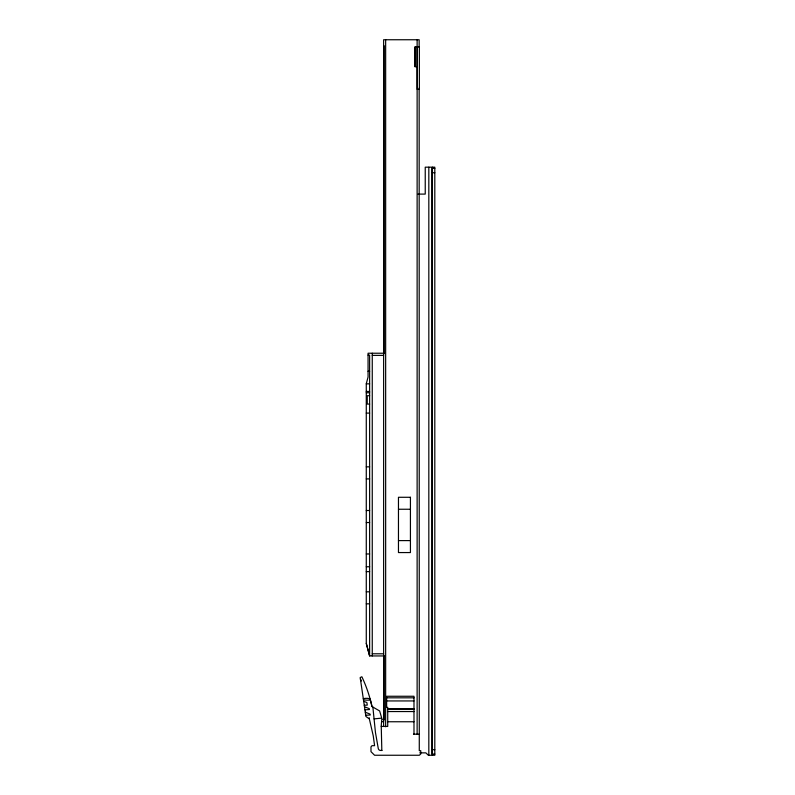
<?xml version="1.0" encoding="UTF-8"?>
<svg xmlns="http://www.w3.org/2000/svg" width="795" height="795" viewBox="0 0 795 795"><rect width="100%" height="100%" fill="white"/><g stroke="black" fill="none" stroke-linecap="round" stroke-linejoin="round"><path stroke-width="1.19" d="M374.067 718.889L381.719 718.124L379.632 710.959L371.971 706.536A138.797 138.797 0 0 0 361.864 676.754L360.195 677.549L365.909 716.484L369.347 718.899L373.253 735.872L374.594 745.68L371.99 745.68L370.987 746.873L370.987 751.663L374.574 755.25L419.313 755.25L420.754 753.998L420.754 750.699L419.283 750.699L419.154 88.165M364.269 705.294L367.27 705.115L366.892 702.551L363.683 701.279M364.935 709.806L369.427 709.547L369.297 708.653L364.478 706.745M365.74 715.271L370.231 715.013L370.102 714.119L365.283 712.211M417.196 66.671L414.761 66.671L414.761 46.925L419.372 46.925L419.372 89.408L417.216 89.408L417.216 46.925M434.805 168.371L431.814 168.371L431.814 754.058L434.805 754.058M432.42 172.754L434.805 172.754M418.061 194.099L425.236 194.099L425.236 167.179L434.805 167.179L434.805 755.25L428.326 755.25L425.852 752.855L419.71 752.855M383.627 353.228L368.065 353.228L368.065 377.039L366.276 383.737L366.276 643.443L369.049 653.788M368.065 355.127L369.625 355.127L369.625 655.945L383.627 655.945M372.259 355.385L383.627 355.385M368.065 371.285L369.625 371.285M366.276 383.846L369.625 383.846M366.276 391.458L369.625 391.458M366.276 392.76L369.625 392.76M369.625 395.711L367.23 395.711L367.23 404.069L369.625 404.069M366.276 413.102L369.625 413.102M366.276 466.844L369.625 466.844M366.276 478.908L369.625 478.908M398.464 509.247L410.429 509.247M366.276 510.509L369.625 510.509M366.276 522.534L369.625 522.534M398.464 540.6L410.429 540.6M366.276 553.966L369.625 553.966M366.276 566.756L369.625 566.756M366.276 571.635L369.625 571.635M366.276 591.808L369.625 591.808M366.276 603.832L369.625 603.832M372.259 653.788L383.627 653.788M386.648 697.821L413.986 697.821M363.285 698.606C371.851 697.215 373.501 701.458 363.464 699.789M386.648 700.942L413.986 700.942M387.722 708.951L413.986 708.951M387.722 709.16L413.986 709.16M387.722 711.545L413.986 711.545M381.57 721.701L383.627 721.701M387.722 721.751L413.986 721.751M381.232 726.441L387.722 726.441L387.722 707.321L386.648 707.391L386.648 696.261L413.986 696.261L413.986 734.192M413.489 734.192L419.283 734.192M432.42 749.675L434.805 749.675M381.938 750.46L380.636 750.46A2.395 2.395 0 0 1 378.271 748.483L375.459 732.543L372.865 707.053M383.627 719.415L381.799 719.137L381.232 725.596L381.829 750.46M366.276 643.443L369.625 655.905L369.198 654.355M369.238 717.756L369.347 718.899M432.42 167.179L432.42 755.25M428.823 167.179L428.823 755.25M419.154 47.203L419.154 39.75L383.627 39.75L383.627 726.441M417.127 39.75L417.127 734.192M415.387 46.925L415.387 66.671M385.654 39.75L385.654 726.749M384.134 45.732L384.134 353.686M384.134 655.438L384.134 720.012M372.259 353.228L372.259 655.945M360.393 678.9A136.551 136.551 0 0 1 361.337 680.997M370.44 700.186A166.781 151.984 -8.4 0 1 371.971 706.536M410.429 497.282L398.464 497.282L398.464 552.565L410.429 552.565L410.429 497.282"/></g></svg>
